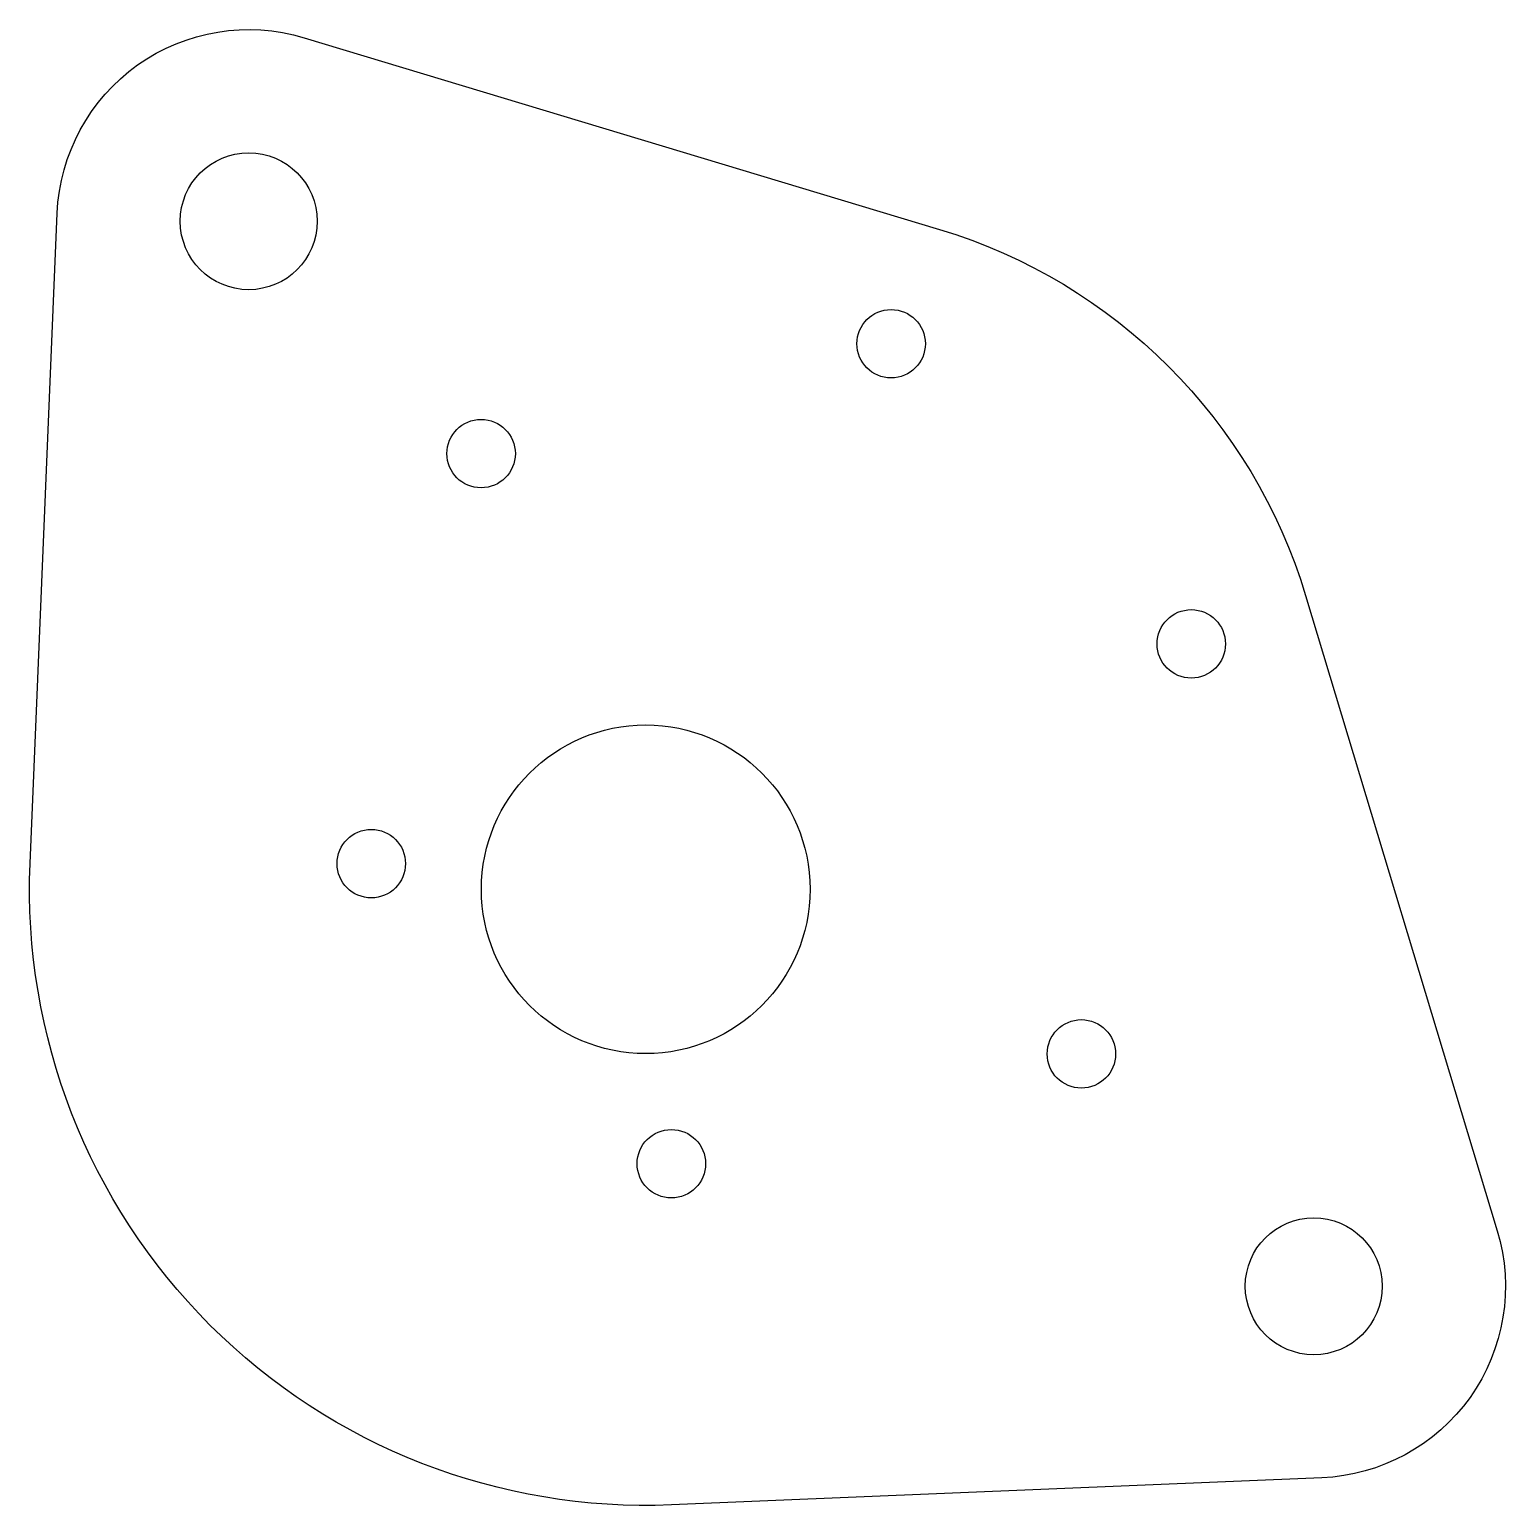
# Model space of a CAD drawing. Header units: millimetres. Extents: x 51.7 to 105.6, y 51.7 to 105.6.
import ezdxf

# ---------------------------------------------------------------- set-up
doc = ezdxf.new("R2010")
doc.units = ezdxf.units.MM
doc.layers.get('0').update_dxf_attribs({"linetype": 'CONTINUOUS'})

msp = doc.modelspace()

# ---------------------------------------------------------------- linework, layer by layer
msp.add_lwpolyline([(61.772, 105.343), (84.973, 98.344, -0.251289), (98.344, 84.973), (105.343, 61.772, -0.489892), (98.933, 52.757), (75.184, 51.766, -0.438855), (51.766, 75.184), (52.757, 98.933, -0.489892)], format="xyb", close=True)
for centre, radius in [((59.751, 98.641), 2.5), ((83.208, 94.168), 1.25), ((68.236, 90.156), 1.25), ((94.168, 83.208), 1.25), ((74.246, 74.246), 6), ((64.224, 75.184), 1.25), ((90.156, 68.236), 1.25), ((75.184, 64.224), 1.25), ((98.641, 59.751), 2.5)]:
    msp.add_circle(centre, radius)

doc.saveas('drawing.dxf')
